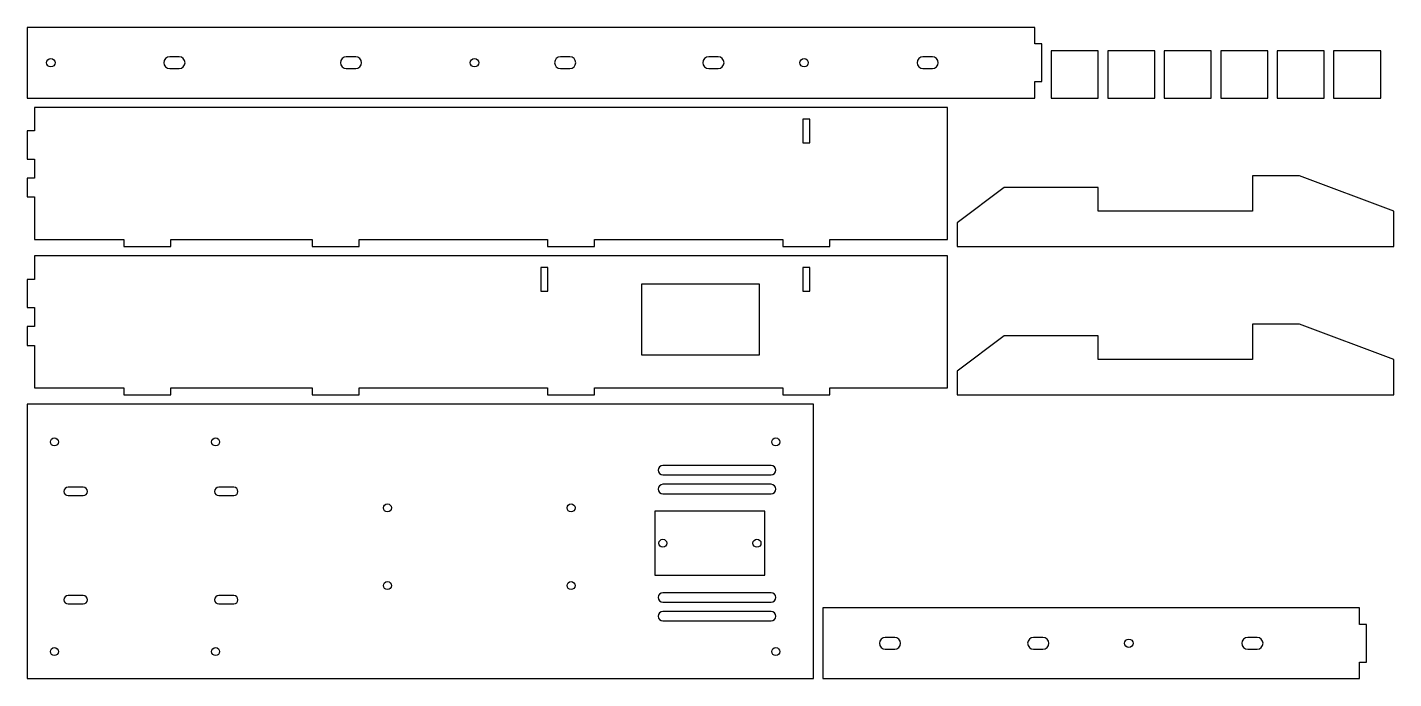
# Model space of a CAD drawing. Header units: millimetres. Extents: x 4 to 584, y 4 to 280.
import ezdxf

# ---------------------------------------------------------------- set-up
doc = ezdxf.new("R2010")
doc.units = ezdxf.units.MM
doc.layers.add('CUT', color=1, linetype='Continuous')

msp = doc.modelspace()

# ---------------------------------------------------------------- linework, layer by layer
at = {"layer": 'CUT'}
for points in [[(432, 250.5), (432, 257.5), (435, 257.5), (435, 273.5), (432, 273.5), (432, 280.5), (4, 280.5), (4, 250.5)], [(64.5, 268), (63.543, 267.81), (62.732, 267.268), (62.19, 266.457), (62, 265.5), (62.19, 264.543), (62.732, 263.732), (63.543, 263.19), (64.5, 263), (68.5, 263), (69.457, 263.19), (70.268, 263.732), (70.81, 264.543), (71, 265.5), (70.81, 266.457), (70.268, 267.268), (69.457, 267.81), (68.5, 268)], [(139.5, 268), (138.543, 267.81), (137.732, 267.268), (137.19, 266.457), (137, 265.5), (137.19, 264.543), (137.732, 263.732), (138.543, 263.19), (139.5, 263), (143.5, 263), (144.457, 263.19), (145.268, 263.732), (145.81, 264.543), (146, 265.5), (145.81, 266.457), (145.268, 267.268), (144.457, 267.81), (143.5, 268)], [(230.5, 268), (229.543, 267.81), (228.732, 267.268), (228.19, 266.457), (228, 265.5), (228.19, 264.543), (228.732, 263.732), (229.543, 263.19), (230.5, 263), (234.5, 263), (235.457, 263.19), (236.268, 263.732), (236.81, 264.543), (237, 265.5), (236.81, 266.457), (236.268, 267.268), (235.457, 267.81), (234.5, 268)], [(293.5, 268), (292.543, 267.81), (291.732, 267.268), (291.19, 266.457), (291, 265.5), (291.19, 264.543), (291.732, 263.732), (292.543, 263.19), (293.5, 263), (297.5, 263), (298.457, 263.19), (299.268, 263.732), (299.81, 264.543), (300, 265.5), (299.81, 266.457), (299.268, 267.268), (298.457, 267.81), (297.5, 268)], [(384.5, 268), (383.543, 267.81), (382.732, 267.268), (382.19, 266.457), (382, 265.5), (382.19, 264.543), (382.732, 263.732), (383.543, 263.19), (384.5, 263), (388.5, 263), (389.457, 263.19), (390.268, 263.732), (390.81, 264.543), (391, 265.5), (390.81, 266.457), (390.268, 267.268), (389.457, 267.81), (388.5, 268)], [(439, 250.5), (459, 250.5), (459, 270.5), (439, 270.5)], [(463, 250.5), (483, 250.5), (483, 270.5), (463, 270.5)], [(487, 250.5), (507, 250.5), (507, 270.5), (487, 270.5)], [(511, 250.5), (531, 250.5), (531, 270.5), (511, 270.5)], [(535, 250.5), (555, 250.5), (555, 270.5), (535, 270.5)], [(559, 250.5), (579, 250.5), (579, 270.5), (559, 270.5)], [(7, 190.5), (45, 190.5), (45, 187.5), (65, 187.5), (65, 190.5), (125, 190.5), (125, 187.5), (145, 187.5), (145, 190.5), (225, 190.5), (225, 187.5), (245, 187.5), (245, 190.5), (325, 190.5), (325, 187.5), (345, 187.5), (345, 190.5), (395, 190.5), (395, 246.5), (7, 246.5), (7, 236.5), (4, 236.5), (4, 224.5), (7, 224.5), (7, 216.5), (4, 216.5), (4, 208.5), (7, 208.5)], [(333.5, 231.5), (336.5, 231.5), (336.5, 241.5), (333.5, 241.5)], [(399, 187.5), (584.5, 187.5), (584.5, 202.5), (544.5, 217.5), (524.5, 217.5), (524.5, 202.5), (459, 202.5), (459, 212.5), (419, 212.5), (399, 197.5)], [(7, 127.5), (45, 127.5), (45, 124.5), (65, 124.5), (65, 127.5), (125, 127.5), (125, 124.5), (145, 124.5), (145, 127.5), (225, 127.5), (225, 124.5), (245, 124.5), (245, 127.5), (325, 127.5), (325, 124.5), (345, 124.5), (345, 127.5), (395, 127.5), (395, 183.5), (7, 183.5), (7, 173.5), (4, 173.5), (4, 161.5), (7, 161.5), (7, 153.5), (4, 153.5), (4, 145.5), (7, 145.5)], [(222.167, 168.5), (225.167, 168.5), (225.167, 178.5), (222.167, 178.5)], [(333.5, 168.5), (336.5, 168.5), (336.5, 178.5), (333.5, 178.5)], [(265, 141.5), (315, 141.5), (315, 171.5), (265, 171.5)], [(399, 124.5), (584.5, 124.5), (584.5, 139.5), (544.5, 154.5), (524.5, 154.5), (524.5, 139.5), (459, 139.5), (459, 149.5), (419, 149.5), (399, 134.5)], [(338, 4), (338, 120.5), (4, 120.5), (4, 4)], [(274, 94.5), (273.235, 94.348), (272.586, 93.914), (272.152, 93.265), (272, 92.5), (272.152, 91.735), (272.586, 91.086), (273.235, 90.652), (274, 90.5), (320, 90.5), (320.765, 90.652), (321.414, 91.086), (321.848, 91.735), (322, 92.5), (321.848, 93.265), (321.414, 93.914), (320.765, 94.348), (320, 94.5)], [(21.3, 85.3), (20.611, 85.163), (20.027, 84.773), (19.637, 84.189), (19.5, 83.5), (19.637, 82.811), (20.027, 82.227), (20.611, 81.837), (21.3, 81.7), (27.7, 81.7), (28.389, 81.837), (28.973, 82.227), (29.363, 82.811), (29.5, 83.5), (29.363, 84.189), (28.973, 84.773), (28.389, 85.163), (27.7, 85.3)], [(85.3, 85.3), (84.611, 85.163), (84.027, 84.773), (83.637, 84.189), (83.5, 83.5), (83.637, 82.811), (84.027, 82.227), (84.611, 81.837), (85.3, 81.7), (91.7, 81.7), (92.389, 81.837), (92.973, 82.227), (93.363, 82.811), (93.5, 83.5), (93.363, 84.189), (92.973, 84.773), (92.389, 85.163), (91.7, 85.3)], [(274, 86.5), (273.235, 86.348), (272.586, 85.914), (272.152, 85.265), (272, 84.5), (272.152, 83.735), (272.586, 83.086), (273.235, 82.652), (274, 82.5), (320, 82.5), (320.765, 82.652), (321.414, 83.086), (321.848, 83.735), (322, 84.5), (321.848, 85.265), (321.414, 85.914), (320.765, 86.348), (320, 86.5)], [(317.375, 47.875), (317.375, 75.125), (270.625, 75.125), (270.625, 47.875)], [(21.3, 39.3), (20.611, 39.163), (20.027, 38.773), (19.637, 38.189), (19.5, 37.5), (19.637, 36.811), (20.027, 36.227), (20.611, 35.837), (21.3, 35.7), (27.7, 35.7), (28.389, 35.837), (28.973, 36.227), (29.363, 36.811), (29.5, 37.5), (29.363, 38.189), (28.973, 38.773), (28.389, 39.163), (27.7, 39.3)], [(85.3, 39.3), (84.611, 39.163), (84.027, 38.773), (83.637, 38.189), (83.5, 37.5), (83.637, 36.811), (84.027, 36.227), (84.611, 35.837), (85.3, 35.7), (91.7, 35.7), (92.389, 35.837), (92.973, 36.227), (93.363, 36.811), (93.5, 37.5), (93.363, 38.189), (92.973, 38.773), (92.389, 39.163), (91.7, 39.3)], [(274, 40.5), (273.235, 40.348), (272.586, 39.914), (272.152, 39.265), (272, 38.5), (272.152, 37.735), (272.586, 37.086), (273.235, 36.652), (274, 36.5), (320, 36.5), (320.765, 36.652), (321.414, 37.086), (321.848, 37.735), (322, 38.5), (321.848, 39.265), (321.414, 39.914), (320.765, 40.348), (320, 40.5)], [(274, 32.5), (273.235, 32.348), (272.586, 31.914), (272.152, 31.265), (272, 30.5), (272.152, 29.735), (272.586, 29.086), (273.235, 28.652), (274, 28.5), (320, 28.5), (320.765, 28.652), (321.414, 29.086), (321.848, 29.735), (322, 30.5), (321.848, 31.265), (321.414, 31.914), (320.765, 32.348), (320, 32.5)], [(570, 4), (570, 11), (573, 11), (573, 27), (570, 27), (570, 34), (342, 34), (342, 4)], [(368.5, 21.5), (367.543, 21.31), (366.732, 20.768), (366.19, 19.957), (366, 19), (366.19, 18.043), (366.732, 17.232), (367.543, 16.69), (368.5, 16.5), (372.5, 16.5), (373.457, 16.69), (374.268, 17.232), (374.81, 18.043), (375, 19), (374.81, 19.957), (374.268, 20.768), (373.457, 21.31), (372.5, 21.5)], [(431.5, 21.5), (430.543, 21.31), (429.732, 20.768), (429.19, 19.957), (429, 19), (429.19, 18.043), (429.732, 17.232), (430.543, 16.69), (431.5, 16.5), (435.5, 16.5), (436.457, 16.69), (437.268, 17.232), (437.81, 18.043), (438, 19), (437.81, 19.957), (437.268, 20.768), (436.457, 21.31), (435.5, 21.5)], [(522.5, 21.5), (521.543, 21.31), (520.732, 20.768), (520.19, 19.957), (520, 19), (520.19, 18.043), (520.732, 17.232), (521.543, 16.69), (522.5, 16.5), (526.5, 16.5), (527.457, 16.69), (528.268, 17.232), (528.81, 18.043), (529, 19), (528.81, 19.957), (528.268, 20.768), (527.457, 21.31), (526.5, 21.5)]]:
    msp.add_lwpolyline(points, close=True, dxfattribs=at)
for centre, radius in [((14, 265.5), 1.8), ((194, 265.5), 1.8), ((334, 265.5), 1.8), ((15.5, 104.5), 1.7), ((84, 104.5), 1.7), ((322, 104.5), 1.7), ((157, 76.5), 1.7), ((235, 76.5), 1.7), ((274, 61.5), 1.7), ((314, 61.5), 1.7), ((157, 43.5), 1.7), ((235, 43.5), 1.7), ((472, 19), 1.8), ((15.5, 15.5), 1.7), ((84, 15.5), 1.7), ((322, 15.5), 1.7)]:
    msp.add_circle(centre, radius, dxfattribs=at)

doc.saveas('drawing.dxf')
